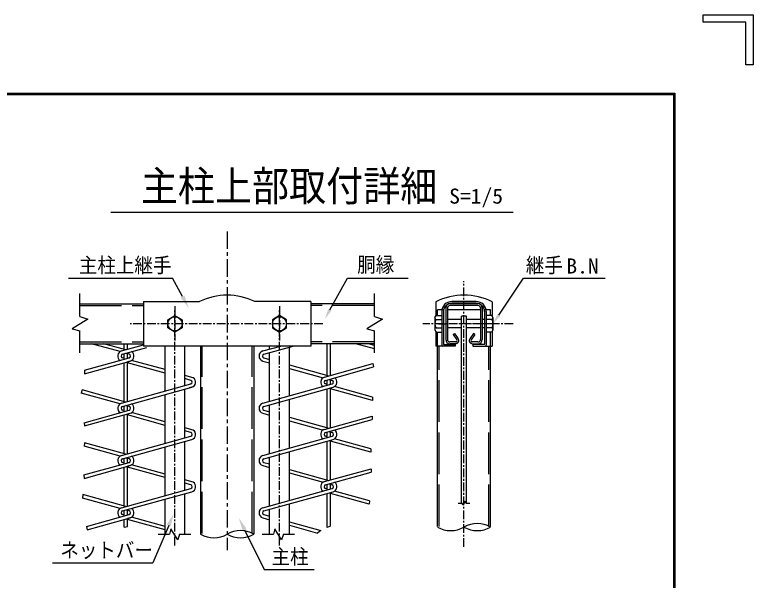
# Model space of a CAD drawing. Units: millimetres, scale not verified, with parts at other scales. Extents: x -4425 to 4425, y -3150 to 3150.
# Drawn here: x 2305 to 4425, y 1527 to 3150 of the extents above; entities that cross this region are included whole.
import ezdxf
from ezdxf.enums import TextEntityAlignment as Align

# ---------------------------------------------------------------- set-up
doc = ezdxf.new("R2010")
doc.units = ezdxf.units.MM
doc.header["$LTSCALE"] = 20
for name, pattern in [('DASHED', [7.5, 6, -1.5]), ('USER1', [2, 1.25, -0.25, 0.25, -0.25]), ('USER2', [4, 2.5, -0.5, 0.5, -0.5])]:
    doc.linetypes.add(name, pattern=pattern)
for name, color, linetype, lineweight in [('0-0_SUNPOU', 1, 'Continuous', 25), ('0-4_KOUZOU', 7, 'Continuous', 25), ('0-5_AMI', 3, 'Continuous', 25), ('0-6_BUHIN', 7, 'Continuous', 25), ('0-7_BOLT', 3, 'Continuous', 25), ('0-A_WAKU', 7, 'Continuous', 25)]:
    doc.layers.add(name, color=color, linetype=linetype, lineweight=lineweight)
doc.styles.add('ＭＳ ゴシック', font='')
doc.styles.get('ＭＳ ゴシック').set_extended_font_data('MS Gothic')

msp = doc.modelspace()

# ---------------------------------------------------------------- linework, layer by layer
at = {"layer": '0-0_SUNPOU'}
for p, q in [((2580.92, 2583.01), (3735.37, 2583.01)), ((2459.52, 2394.41), (2758.28, 2394.41)), ((2786.82, 2340.97), (2758.28, 2394.41)), ((3209.59, 2302.92), (3260.49, 2394.41)), ((3260.49, 2394.41), (3433.89, 2394.41)), ((3694.52, 2287.92), (3765.71, 2394.41)), ((3765.71, 2394.41), (3999.48, 2394.41)), ((2746.89, 1683.91), (2701.57, 1576.72)), ((2964.74, 1672.08), (3020.71, 1558.05)), ((2413.76, 1576.72), (2701.57, 1576.72)), ((3020.71, 1558.05), (3164.29, 1558.05))]:
    msp.add_line(p, q, dxfattribs=at)
for points in [[(2792.34, 2343.92), (2804.49, 2307.89), (2781.31, 2338.03)], [(3213.96, 2300.49), (3195.01, 2276.71), (3205.22, 2305.35)], [(3698.68, 2285.15), (3677.85, 2262.98), (3690.36, 2290.7)], [(2741.13, 1686.35), (2761.49, 1718.45), (2752.65, 1681.48)], [(2959.13, 1669.33), (2948.21, 1705.75), (2970.35, 1674.84)]]:
    msp.add_solid(points, dxfattribs=at)
at = {"layer": '0-4_KOUZOU', "color": 1, "linetype": 'USER2'}
msp.add_line((2914.85, 2528.28), (2914.85, 1613.44), dxfattribs=at)
at = {"layer": '0-4_KOUZOU', "color": 1, "linetype": 'USER1'}
for p, q in [((3594.6, 1622.6), (3594.6, 2385.59)), ((2764.85, 1626.53), (2764.85, 2301)), ((3064.85, 1626.53), (3064.85, 2301))]:
    msp.add_line(p, q, dxfattribs=at)
at = {"layer": '0-4_KOUZOU'}
for p, q in [((2491.79, 2283.98), (2491.79, 2350.08)), ((3337.42, 2283.98), (3337.42, 2350.08)), ((2491.79, 2319.98), (2674.85, 2319.98)), ((3337.42, 2319.98), (3154.85, 2319.98)), ((2491.79, 2179.67), (2491.79, 2243.28)), ((3337.42, 2179.67), (3337.42, 2243.28)), ((2491.79, 2205.98), (2674.85, 2205.98)), ((3337.42, 2205.98), (3154.85, 2205.98)), ((2736.35, 2069.67), (2736.35, 2199.23)), ((2793.34, 2085.5), (2793.35, 2199.23)), ((2838.65, 2199.23), (2838.65, 1659.25)), ((2991.05, 2199.23), (2991.05, 1659.25)), ((3036.35, 2190.32), (3036.35, 2199.23)), ((3093.34, 2056.15), (3093.35, 2196.19)), ((3518.4, 1681.36), (3518.4, 2199.23)), ((3670.8, 1681.36), (3670.8, 2199.23)), ((3036.35, 2040.32), (3036.35, 2180.35)), ((2736.36, 1919.67), (2736.35, 2059.7)), ((2793.34, 1935.5), (2793.34, 2075.53)), ((3093.34, 1906.15), (3093.34, 2046.18)), ((3036.36, 1890.32), (3036.35, 2030.35)), ((2736.36, 1769.67), (2736.36, 1909.71)), ((2793.33, 1785.5), (2793.34, 1925.53)), ((3093.33, 1756.14), (3093.34, 1896.18)), ((3036.36, 1740.32), (3036.36, 1880.36)), ((2736.37, 1659.21), (2736.36, 1759.71)), ((2793.33, 1659.21), (2793.33, 1775.53)), ((3093.33, 1659.21), (3093.33, 1746.18)), ((3036.37, 1659.21), (3036.36, 1730.36)), ((2717.17, 1659.21), (2749.68, 1659.21)), ((2778.17, 1659.21), (2810.41, 1659.21)), ((3015.09, 1659.21), (3047.6, 1659.21)), ((3076.09, 1659.21), (3108.33, 1659.21))]:
    msp.add_line(p, q, dxfattribs=at)
at = {"layer": '0-4_KOUZOU', "color": 1, "linetype": 'DASHED'}
for p, q in [((2491.79, 2315.18), (2674.85, 2315.18)), ((3337.42, 2315.18), (3154.85, 2315.18)), ((2491.79, 2210.78), (2674.85, 2210.78)), ((3337.42, 2210.78), (3154.85, 2210.78))]:
    msp.add_line(p, q, dxfattribs=at)
at = {"layer": '0-4_KOUZOU', "color": 3, "linetype": 'DASHED'}
for p, q in [((3518.4, 2286.5), (3518.4, 2303.51)), ((3670.8, 2286.5), (3670.8, 2303.51)), ((3518.4, 2199.23), (3518.4, 2239.46)), ((3670.8, 2199.23), (3670.8, 2239.46)), ((2843.45, 1661.08), (2843.45, 2199.23)), ((2986.25, 1661.08), (2986.25, 2199.23)), ((3523.2, 1681.36), (3523.2, 2199.23)), ((3666, 1681.36), (3666, 2199.23))]:
    msp.add_line(p, q, dxfattribs=at)
at = {"layer": '0-4_KOUZOU', "color": 3}
for p, q in [((3578.06, 1748.22), (3589.67, 1748.22)), ((3599.84, 1748.22), (3611.35, 1748.22))]:
    msp.add_line(p, q, dxfattribs=at)
at = {"layer": '0-4_KOUZOU'}
for points in [[(2491.79, 2283.98), (2514.58, 2276.27), (2470.2, 2248.79), (2491.79, 2243.28)], [(3337.42, 2283.98), (3360.2, 2276.27), (3315.82, 2248.79), (3337.42, 2243.28)], [(2778.17, 1659.21), (2772.77, 1643.26), (2753.53, 1674.33), (2749.68, 1659.21)], [(3076.09, 1659.21), (3070.69, 1643.26), (3051.45, 1674.33), (3047.6, 1659.21)]]:
    msp.add_lwpolyline(points, dxfattribs=at)
at = {"layer": '0-4_KOUZOU', "color": 3}
msp.add_lwpolyline([(3599.84, 1748.22), (3597.91, 1753.92), (3591.04, 1742.82), (3589.67, 1748.22)], dxfattribs=at)
at = {"layer": '0-4_KOUZOU'}
for centre, start, end in [((3556.5, 1745.52), 240, 300), ((3632.7, 1613.54), 60, 120), ((3632.7, 1745.52), 240, 300), ((2876.75, 1725.24), 240, 300), ((2952.95, 1593.26), 60, 120), ((2952.95, 1725.24), 240, 300)]:
    msp.add_arc(centre, 76.2, start, end, dxfattribs=at)
at = {"layer": '0-5_AMI'}
for p, q in [((2607.35, 2183.1), (2524.97, 2205.98)), ((2623.96, 2188.45), (2560.84, 2205.98)), ((2619.16, 2189.78), (2619.16, 2205.98)), ((2628.76, 2189.78), (2628.76, 2205.98)), ((3201.81, 2114.78), (3201.81, 2205.98)), ((3211.41, 2114.78), (3211.41, 2205.98)), ((3337.9, 2191.17), (3284.59, 2205.98)), ((3337.9, 2201.14), (3320.46, 2205.98)), ((2611.55, 2185), (2674.85, 2202.58)), ((2614.12, 2175.75), (2683.85, 2195.12)), ((3017.21, 2185), (3068.45, 2199.23)), ((3019.78, 2175.75), (3104.32, 2199.23)), ((2505.11, 2129.6), (2633.81, 2165.35)), ((2619.16, 2163.94), (2614.12, 2165.35)), ((2619.16, 2161.28), (2619.16, 2177.15)), ((2633.81, 2175.75), (2623.96, 2178.49)), ((2628.76, 2163.94), (2628.76, 2177.15)), ((2633.81, 2165.35), (2628.76, 2163.94)), ((3019.78, 2165.35), (3036.35, 2160.74)), ((2505.61, 2119.77), (2636.38, 2156.09)), ((2619.16, 2039.78), (2619.16, 2151.31)), ((2636.38, 2156.09), (2628.76, 2153.98)), ((2628.76, 2039.78), (2628.76, 2153.98)), ((2736.35, 2121.43), (2628.76, 2151.31)), ((2736.35, 2131.39), (2640.58, 2158)), ((3017.21, 2156.09), (3036.35, 2150.78)), ((3093.35, 2144.91), (3206.61, 2113.45)), ((3194.19, 2110), (3333.33, 2148.65)), ((3333.33, 2148.65), (3334.59, 2139.04)), ((2505.11, 2129.6), (2505.61, 2119.77)), ((3093.35, 2134.95), (3189.99, 2108.1)), ((3196.76, 2100.75), (3334.59, 2139.04)), ((2817.56, 2108.1), (2793.34, 2114.83)), ((2810.79, 2100.75), (2793.34, 2105.6)), ((3201.81, 2086.28), (3201.81, 2102.15)), ((3206.61, 2103.49), (3216.45, 2100.75)), ((3211.41, 2088.94), (3211.41, 2102.15)), ((2611.55, 2035), (2810.79, 2090.35)), ((2614.12, 2025.75), (2813.36, 2081.09)), ((2810.79, 2090.35), (2805.74, 2088.94)), ((2813.36, 2081.09), (2805.74, 2078.98)), ((3017.21, 2035), (3216.45, 2090.35)), ((3019.78, 2025.75), (3219.02, 2081.09)), ((3201.81, 2088.94), (3196.76, 2090.35)), ((3211.41, 1964.78), (3211.41, 2078.98)), ((3332.39, 2052.67), (3223.22, 2083)), ((2498.51, 2073.3), (2496.18, 2063.98)), ((2607.35, 2033.1), (2496.18, 2063.98)), ((2623.96, 2038.45), (2498.51, 2073.3)), ((3201.81, 1964.78), (3201.81, 2076.31)), ((3331.51, 2042.95), (3211.41, 2076.31)), ((3332.39, 2052.67), (3331.51, 2042.95)), ((2503.86, 1979.25), (2633.81, 2015.35)), ((2619.16, 2013.94), (2614.12, 2015.35)), ((2619.16, 2011.28), (2619.16, 2027.15)), ((2633.81, 2025.75), (2623.96, 2028.49)), ((2628.76, 2013.94), (2628.76, 2027.15)), ((3019.78, 2015.35), (3036.35, 2010.74)), ((2505.55, 1969.75), (2636.38, 2006.09)), ((2619.16, 1889.78), (2619.16, 2001.31)), ((2628.76, 1889.78), (2628.76, 2003.98)), ((2736.35, 1971.42), (2628.76, 2001.31)), ((2736.35, 1981.39), (2640.57, 2007.99)), ((3017.21, 2006.09), (3036.35, 2000.78)), ((3093.34, 1994.91), (3206.61, 1963.45)), ((3194.19, 1960), (3330.93, 1997.98)), ((3330.93, 1997.98), (3331.26, 1988.11)), ((2503.86, 1979.25), (2505.55, 1969.75)), ((3093.34, 1984.95), (3189.99, 1958.1)), ((3196.76, 1950.75), (3331.26, 1988.11)), ((2817.55, 1958.1), (2793.34, 1964.82)), ((2810.79, 1950.75), (2793.34, 1955.6)), ((3201.81, 1936.28), (3201.81, 1952.15)), ((3206.61, 1953.49), (3216.45, 1950.75)), ((3211.41, 1938.94), (3211.41, 1952.15)), ((2611.55, 1885), (2810.79, 1940.35)), ((2614.12, 1875.75), (2813.36, 1931.09)), ((3017.21, 1885), (3216.45, 1940.35)), ((3019.78, 1875.75), (3219.02, 1931.09)), ((3201.81, 1938.94), (3196.76, 1940.35)), ((3211.41, 1814.78), (3211.41, 1928.98)), ((3327.59, 1904), (3223.22, 1933)), ((2505.11, 1921.46), (2504.1, 1911.78)), ((2607.35, 1883.1), (2504.1, 1911.78)), ((2623.96, 1888.45), (2505.11, 1921.46)), ((3201.81, 1814.78), (3201.81, 1926.31)), ((3326.9, 1894.23), (3211.41, 1926.31)), ((3327.59, 1904), (3326.9, 1894.23)), ((2619.16, 1861.28), (2619.16, 1877.15)), ((2633.81, 1875.75), (2623.96, 1878.49)), ((2628.76, 1863.94), (2628.76, 1877.15)), ((2503.65, 1829.19), (2633.81, 1865.35)), ((2503.87, 1819.29), (2636.38, 1856.09)), ((2619.16, 1863.94), (2614.12, 1865.35)), ((2619.16, 1739.78), (2619.16, 1851.31)), ((2633.81, 1865.35), (2628.76, 1863.94)), ((2636.38, 1856.09), (2628.76, 1853.98)), ((2628.76, 1739.78), (2628.76, 1853.98)), ((2736.36, 1821.42), (2628.76, 1851.31)), ((2736.36, 1831.38), (2640.57, 1857.99)), ((3017.21, 1856.09), (3036.36, 1850.78)), ((3019.78, 1865.35), (3036.36, 1860.74)), ((3093.34, 1844.91), (3206.61, 1813.45)), ((3194.19, 1810), (3327.98, 1847.16)), ((3327.98, 1847.16), (3328.54, 1837.35)), ((2503.65, 1829.19), (2503.87, 1819.29)), ((3093.34, 1834.95), (3189.99, 1808.1)), ((3196.76, 1800.75), (3328.54, 1837.35)), ((2817.55, 1808.1), (2793.34, 1814.82)), ((2810.79, 1800.75), (2793.34, 1805.6)), ((3201.81, 1786.28), (3201.81, 1802.15)), ((3206.61, 1803.49), (3216.45, 1800.75)), ((3211.41, 1788.94), (3211.41, 1802.15)), ((2611.55, 1735), (2810.79, 1790.35)), ((2614.12, 1725.75), (2813.36, 1781.09)), ((3017.21, 1735), (3216.45, 1790.35)), ((3019.78, 1725.75), (3219.02, 1781.09)), ((3201.81, 1788.94), (3196.76, 1790.35)), ((3323.65, 1755.1), (3223.22, 1783)), ((2500.95, 1772.62), (2499.79, 1762.98)), ((2607.35, 1733.1), (2499.79, 1762.98)), ((2623.96, 1738.45), (2500.95, 1772.62)), ((3201.81, 1678.1), (3201.81, 1776.31)), ((3211.41, 1681.74), (3211.41, 1778.98)), ((3322.57, 1745.43), (3211.41, 1776.31)), ((3323.65, 1755.1), (3322.57, 1745.43)), ((2619.16, 1711.28), (2619.16, 1727.15)), ((2633.81, 1725.75), (2623.96, 1728.49)), ((2628.76, 1713.94), (2628.76, 1727.15)), ((2511.24, 1681.3), (2633.81, 1715.35)), ((2619.16, 1713.94), (2614.12, 1715.35)), ((2619.16, 1679.65), (2619.16, 1701.31)), ((2736.36, 1671.42), (2628.75, 1701.31)), ((2633.81, 1715.35), (2628.76, 1713.94)), ((2628.76, 1681.1), (2628.76, 1703.98)), ((2736.36, 1681.38), (2640.56, 1707.99)), ((3017.21, 1706.09), (3036.36, 1700.78)), ((3019.78, 1715.35), (3036.36, 1710.74)), ((2511.24, 1681.3), (2513.09, 1671.85)), ((2619.16, 1679.65), (2628.76, 1681.1)), ((3093.33, 1694.91), (3184.04, 1669.72)), ((3093.33, 1684.95), (3173.98, 1662.55)), ((3211.41, 1681.74), (3201.81, 1678.1)), ((3184.04, 1669.72), (3173.98, 1662.55))]:
    msp.add_line(p, q, dxfattribs=at)
msp.add_lwpolyline([(2513.09, 1671.85), (2636.38, 1706.09), (2628.76, 1703.98)], dxfattribs=at)
for centre, radius, start, end in [((2615.56, 2170.55), 15, 105.52411, 236.80577), ((3021.23, 2170.55), 15, 105.52411, 254.47589), ((2615.56, 2170.55), 5.4, 105.52411, 254.47589), ((2632.36, 2170.55), 5.4, 285.52411, 74.47589), ((2632.36, 2170.55), 15, 285.52411, 56.80577), ((3021.23, 2170.55), 5.4, 105.52411, 254.47589), ((2809.34, 2095.55), 5.4, 285.52411, 74.47589), ((2809.34, 2095.55), 15, 285.52411, 56.80577), ((3198.21, 2095.55), 15, 105.52411, 236.80577), ((3198.21, 2095.55), 5.4, 105.52411, 254.47589), ((3215.01, 2095.55), 5.4, 285.52411, 74.47589), ((3215.01, 2095.55), 15, 285.52411, 56.80577), ((2615.56, 2020.55), 15, 105.52411, 236.80577), ((3021.23, 2020.55), 15, 105.52411, 254.47589), ((2615.56, 2020.55), 5.4, 105.52411, 254.47589), ((2632.36, 2020.55), 5.4, 285.52411, 74.47589), ((2632.36, 2020.55), 15, 285.52411, 56.80577), ((3021.23, 2020.55), 5.4, 105.52411, 254.47589), ((2809.34, 1945.55), 5.4, 285.52411, 74.47589), ((2809.34, 1945.55), 15, 285.52411, 56.80577), ((3198.21, 1945.55), 15, 105.52411, 236.80577), ((3198.21, 1945.55), 5.4, 105.52411, 254.47589), ((3215.01, 1945.55), 5.4, 285.52411, 74.47589), ((3215.01, 1945.55), 15, 285.52411, 56.80577), ((2615.56, 1870.55), 15, 105.52411, 236.80577), ((2615.56, 1870.55), 5.4, 105.52411, 254.47589), ((2632.36, 1870.55), 5.4, 285.52411, 74.47589), ((2632.36, 1870.55), 15, 285.52411, 56.80577), ((3021.23, 1870.55), 15, 105.52411, 254.47589), ((3021.23, 1870.55), 5.4, 105.52411, 254.47589), ((2809.34, 1795.55), 15, 285.52411, 56.80577), ((3198.21, 1795.55), 15, 105.52411, 236.80577), ((3215.01, 1795.55), 15, 285.52411, 56.80577), ((2809.34, 1795.55), 5.4, 285.52411, 74.47589), ((3198.21, 1795.55), 5.4, 105.52411, 254.47589), ((3215.01, 1795.55), 5.4, 285.52411, 74.47589), ((2615.56, 1720.55), 15, 105.52411, 236.80577), ((2615.56, 1720.55), 5.4, 105.52411, 254.47589), ((2632.36, 1720.55), 5.4, 285.52411, 74.47589), ((2632.36, 1720.55), 15, 285.52411, 56.80577), ((3021.23, 1720.55), 15, 105.52411, 254.47589), ((3021.23, 1720.55), 5.4, 105.52411, 254.47589)]:
    msp.add_arc(centre, radius, start, end, dxfattribs=at)
at = {"layer": '0-6_BUHIN'}
for p, q in [((2674.85, 2326.73), (2835.35, 2326.73)), ((2674.85, 2326.73), (2674.85, 2199.23)), ((3154.85, 2326.73), (2994.35, 2326.73)), ((3154.85, 2326.73), (3154.85, 2199.23)), ((3513.6, 2325.99), (3513.6, 2284.52)), ((3629.85, 2326.73), (3559.35, 2326.73)), ((3629.85, 2321.93), (3559.35, 2321.93)), ((3675.6, 2325.99), (3675.6, 2284.52)), ((3530.55, 2297.93), (3530.55, 2202.23)), ((3535.35, 2297.93), (3535.35, 2205.53)), ((3653.85, 2297.93), (3653.85, 2205.53)), ((3658.65, 2297.93), (3658.65, 2202.23)), ((3513.6, 2241.45), (3513.6, 2199.23)), ((3675.6, 2241.45), (3675.6, 2199.23)), ((3154.85, 2199.23), (2674.85, 2199.23)), ((3569.55, 2199.23), (3513.6, 2199.23)), ((3619.65, 2204.03), (3619.65, 2199.23)), ((3652.35, 2204.03), (3619.65, 2204.03)), ((3619.65, 2199.23), (3675.6, 2199.23))]:
    msp.add_line(p, q, dxfattribs=at)
at = {"layer": '0-6_BUHIN', "color": 1, "linetype": 'USER1'}
for p, q in [((2764.85, 2313.46), (2764.85, 2215.41)), ((3064.85, 2313.46), (3064.85, 2215.41)), ((3189.71, 2262.98), (2636.82, 2262.98)), ((3736.19, 2262.98), (3476.11, 2262.98)), ((3521.1, 2262.98), (3544.73, 2262.98)), ((3521.1, 2262.98), (3544.73, 2262.98)), ((3668.1, 2262.98), (3644.46, 2262.98))]:
    msp.add_line(p, q, dxfattribs=at)
at = {"layer": '0-6_BUHIN', "color": 3}
for p, q in [((3634.8, 2319.98), (3554.4, 2319.98)), ((3634.8, 2315.18), (3554.4, 2315.18)), ((3542.1, 2307.68), (3542.1, 2218.28)), ((3546.9, 2307.68), (3546.9, 2218.28)), ((3642.3, 2303.51), (3546.9, 2303.51)), ((3642.3, 2307.68), (3642.3, 2218.28)), ((3647.1, 2307.68), (3647.1, 2218.28)), ((3587.85, 1748.22), (3587.85, 2284.55)), ((3601.35, 2284.55), (3587.85, 2284.55)), ((3601.35, 1748.22), (3601.35, 2284.55)), ((3563.47, 2232.28), (3567.37, 2235.08)), ((3563.47, 2232.28), (3574.14, 2217.43)), ((3567.37, 2235.08), (3578.03, 2220.23)), ((3621.82, 2235.08), (3611.16, 2220.23)), ((3625.72, 2232.28), (3615.06, 2217.43)), ((3625.72, 2232.28), (3621.82, 2235.08)), ((3570.72, 2210.78), (3554.4, 2210.78)), ((3570.72, 2205.98), (3554.4, 2205.98)), ((3634.8, 2210.78), (3618.47, 2210.78)), ((3618.47, 2205.98), (3634.8, 2205.98))]:
    msp.add_line(p, q, dxfattribs=at)
at = {"layer": '0-6_BUHIN', "color": 3, "linetype": 'DASHED'}
for p, q in [((3535.35, 2303.51), (3518.4, 2303.51)), ((3670.8, 2303.51), (3653.85, 2303.51))]:
    msp.add_line(p, q, dxfattribs=at)
at = {"layer": '0-6_BUHIN'}
msp.add_lwpolyline([(3536.85, 2204.03), (3569.55, 2204.03), (3569.55, 2199.23)], dxfattribs=at)
for centre, radius, start, end in [((2914.85, 2165.24), 180, 63.78973, 116.21027), ((3594.6, 2165.24), 180, 63.25632, 116.74368), ((3559.35, 2297.93), 28.8, 90, 180), ((3559.35, 2297.93), 24, 90, 180), ((3629.85, 2297.93), 28.8, 0, 90), ((3629.85, 2297.93), 24, 0, 90), ((3536.85, 2205.53), 1.5, 180, 270), ((3652.35, 2205.53), 1.5, 270, 0), ((3533.55, 2202.23), 3, 180, 270), ((3655.65, 2202.23), 3, 270, 0)]:
    msp.add_arc(centre, radius, start, end, dxfattribs=at)
at = {"layer": '0-6_BUHIN', "color": 3}
for centre, radius, start, end in [((3554.4, 2307.68), 12.3, 90, 180), ((3554.4, 2307.68), 7.5, 90, 180), ((3634.8, 2307.68), 12.3, 0, 90), ((3634.8, 2307.68), 7.5, 0, 90), ((3554.4, 2218.28), 12.3, 180, 270), ((3554.4, 2218.28), 7.5, 180, 270), ((3570.72, 2214.98), 9, 270, 35.69193), ((3570.72, 2214.98), 4.2, 270, 35.69193), ((3618.47, 2214.98), 9, 144.30807, 270), ((3618.47, 2214.98), 4.2, 144.30807, 270), ((3634.8, 2218.28), 7.5, 270, 0), ((3634.8, 2218.28), 12.3, 270, 0)]:
    msp.add_arc(centre, radius, start, end, dxfattribs=at)
at = {"layer": '0-7_BOLT'}
for p, q in [((3511.35, 2280.62), (3514.74, 2286.5)), ((3511.35, 2280.62), (3511.35, 2245.34)), ((3514.74, 2286.5), (3530.55, 2286.5)), ((3514.74, 2274.98), (3530.55, 2274.98)), ((3587.85, 2274.98), (3546.9, 2274.98)), ((3642.3, 2274.98), (3601.35, 2274.98)), ((3653.85, 2274.98), (3647.1, 2274.98)), ((3653.85, 2288.18), (3653.85, 2237.78)), ((3658.65, 2288.18), (3658.65, 2237.78)), ((3674.45, 2274.98), (3658.65, 2274.98)), ((3677.85, 2280.62), (3677.85, 2245.34)), ((3514.74, 2250.98), (3530.55, 2250.98)), ((3587.85, 2250.98), (3546.9, 2250.98)), ((3642.3, 2250.98), (3601.35, 2250.98)), ((3653.85, 2250.98), (3647.1, 2250.98)), ((3674.45, 2250.98), (3658.65, 2250.98)), ((3511.35, 2245.34), (3514.74, 2239.46)), ((3514.74, 2239.46), (3530.55, 2239.46))]:
    msp.add_line(p, q, dxfattribs=at)
at = {"layer": '0-7_BOLT', "color": 1, "linetype": 'USER1'}
msp.add_line((3684.47, 2262.98), (3578.43, 2262.98), dxfattribs=at)
at = {"layer": '0-7_BOLT'}
for points in [[(2764.85, 2239.46), (2744.48, 2251.22), (2744.48, 2274.74), (2764.85, 2286.5), (2785.22, 2274.74), (2785.22, 2251.22)], [(3064.85, 2239.46), (3085.22, 2251.22), (3085.22, 2274.74), (3064.85, 2286.5), (3044.48, 2274.74), (3044.48, 2251.22)]]:
    msp.add_lwpolyline(points, close=True, dxfattribs=at)
for points in [[(3677.85, 2280.62), (3674.45, 2286.5), (3658.65, 2286.5)], [(3677.85, 2245.34), (3674.45, 2239.46), (3658.65, 2239.46)]]:
    msp.add_lwpolyline(points, dxfattribs=at)
for centre in [(2764.85, 2262.98), (3064.85, 2262.98)]:
    msp.add_circle(centre, 20.4, dxfattribs=at)
for centre, radius, start, end in [((3517.22, 2280.32), 5.88, 177.032, 245.05701), ((3534.25, 2262.98), 22.91, 148.40741, 211.59259), ((3671.97, 2280.32), 5.88, 294.94299, 2.968), ((3654.94, 2262.98), 22.91, 328.40741, 31.59259), ((3671.97, 2245.65), 5.88, 357.032, 65.05701), ((3517.22, 2245.65), 5.88, 177.032, 182.968)]:
    msp.add_arc(centre, radius, start, end, dxfattribs=at)
at = {"layer": '0-A_WAKU'}
for p, q in [((4281.59, 3149.96), (4424.84, 3149.96)), ((4403.35, 3006.71), (4403.35, 3128.47)), ((-4048.16, 2922.96), (4197.84, 2922.96))]:
    msp.add_line(p, q, dxfattribs=at)
for points in [[(4403.35, 3128.47), (4281.59, 3128.47), (4281.59, 3149.96)], [(4424.84, 3149.96), (4424.84, 3006.71), (4403.35, 3006.71)], [(4197.84, 2922.96), (4197.84, -2923.04), (-4048.16, -2923.04)], [(4195.84, 2920.96), (4195.84, -2921.04), (-4046.16, -2921.04)], [(-4046.16, -2921.04), (-4046.16, 2920.96), (4195.84, 2920.96)]]:
    msp.add_lwpolyline(points, dxfattribs=at)
msp.add_lwpolyline([(-4050.16, 2924.96), (4199.84, 2924.96), (4199.84, -2925.04), (-4050.16, -2925.04)], close=True, dxfattribs=at)

# ---------------------------------------------------------------- texts
at = {"layer": '0-0_SUNPOU', "color": 3, "style": 'ＭＳ ゴシック'}
for s, width, p in [('S=1/5', 1.05, (3552.15, 2594.87)), ('主柱上継手', 0.9, (2489.23, 2396.59)), ('胴縁', 0.9, (3288.18, 2398.11)), ('継手', 0.9, (3772.2, 2396.59)), ('B.N', 1.05, (3888.49, 2394.38)), ('ネットバー', 0.9, (2435.87, 1578.9)), ('主柱', 0.9, (3042.25, 1560.22))]:
    msp.add_text(s, height=43.26, dxfattribs=dict(at, width=width)).set_placement(p, align=Align.BOTTOM_LEFT)
at = {"layer": '0-4_KOUZOU', "style": 'ＭＳ ゴシック', "width": 0.9}
msp.add_text('主柱上部取付詳細', height=86.66, dxfattribs=at).set_placement((2666.95, 2589.01), align=Align.BOTTOM_LEFT)

doc.saveas('drawing.dxf')
